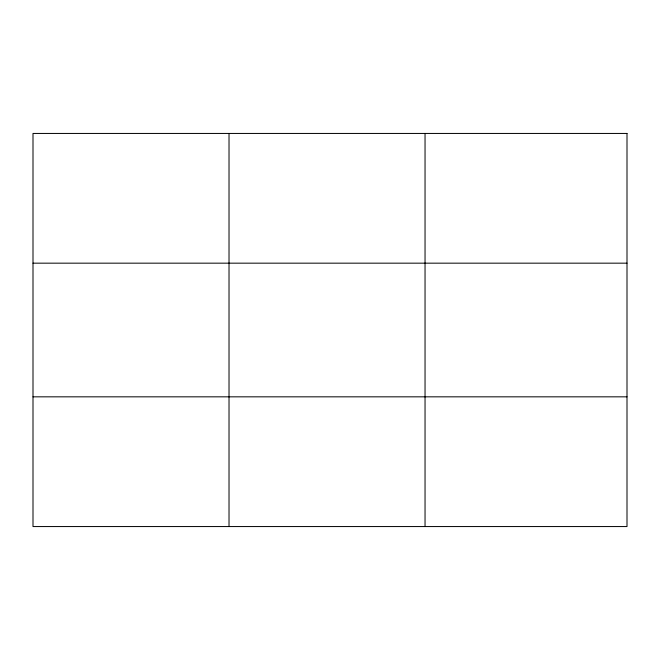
<?xml version="1.0" encoding="UTF-8"?>
<svg xmlns="http://www.w3.org/2000/svg" width="660" height="660" viewBox="0 0 660 660"><rect width="100%" height="100%" fill="white"/><g stroke="black" fill="none" stroke-linecap="round" stroke-linejoin="round"><path stroke-width="0.99" d="M229.02 133.444L229.02 526.556M425.04 133.444L425.04 526.556M33 263.167L627 263.167M33 396.833L627 396.833M627 133.444L627 526.556L33 526.556L33 133.444L627 133.444"/></g></svg>
